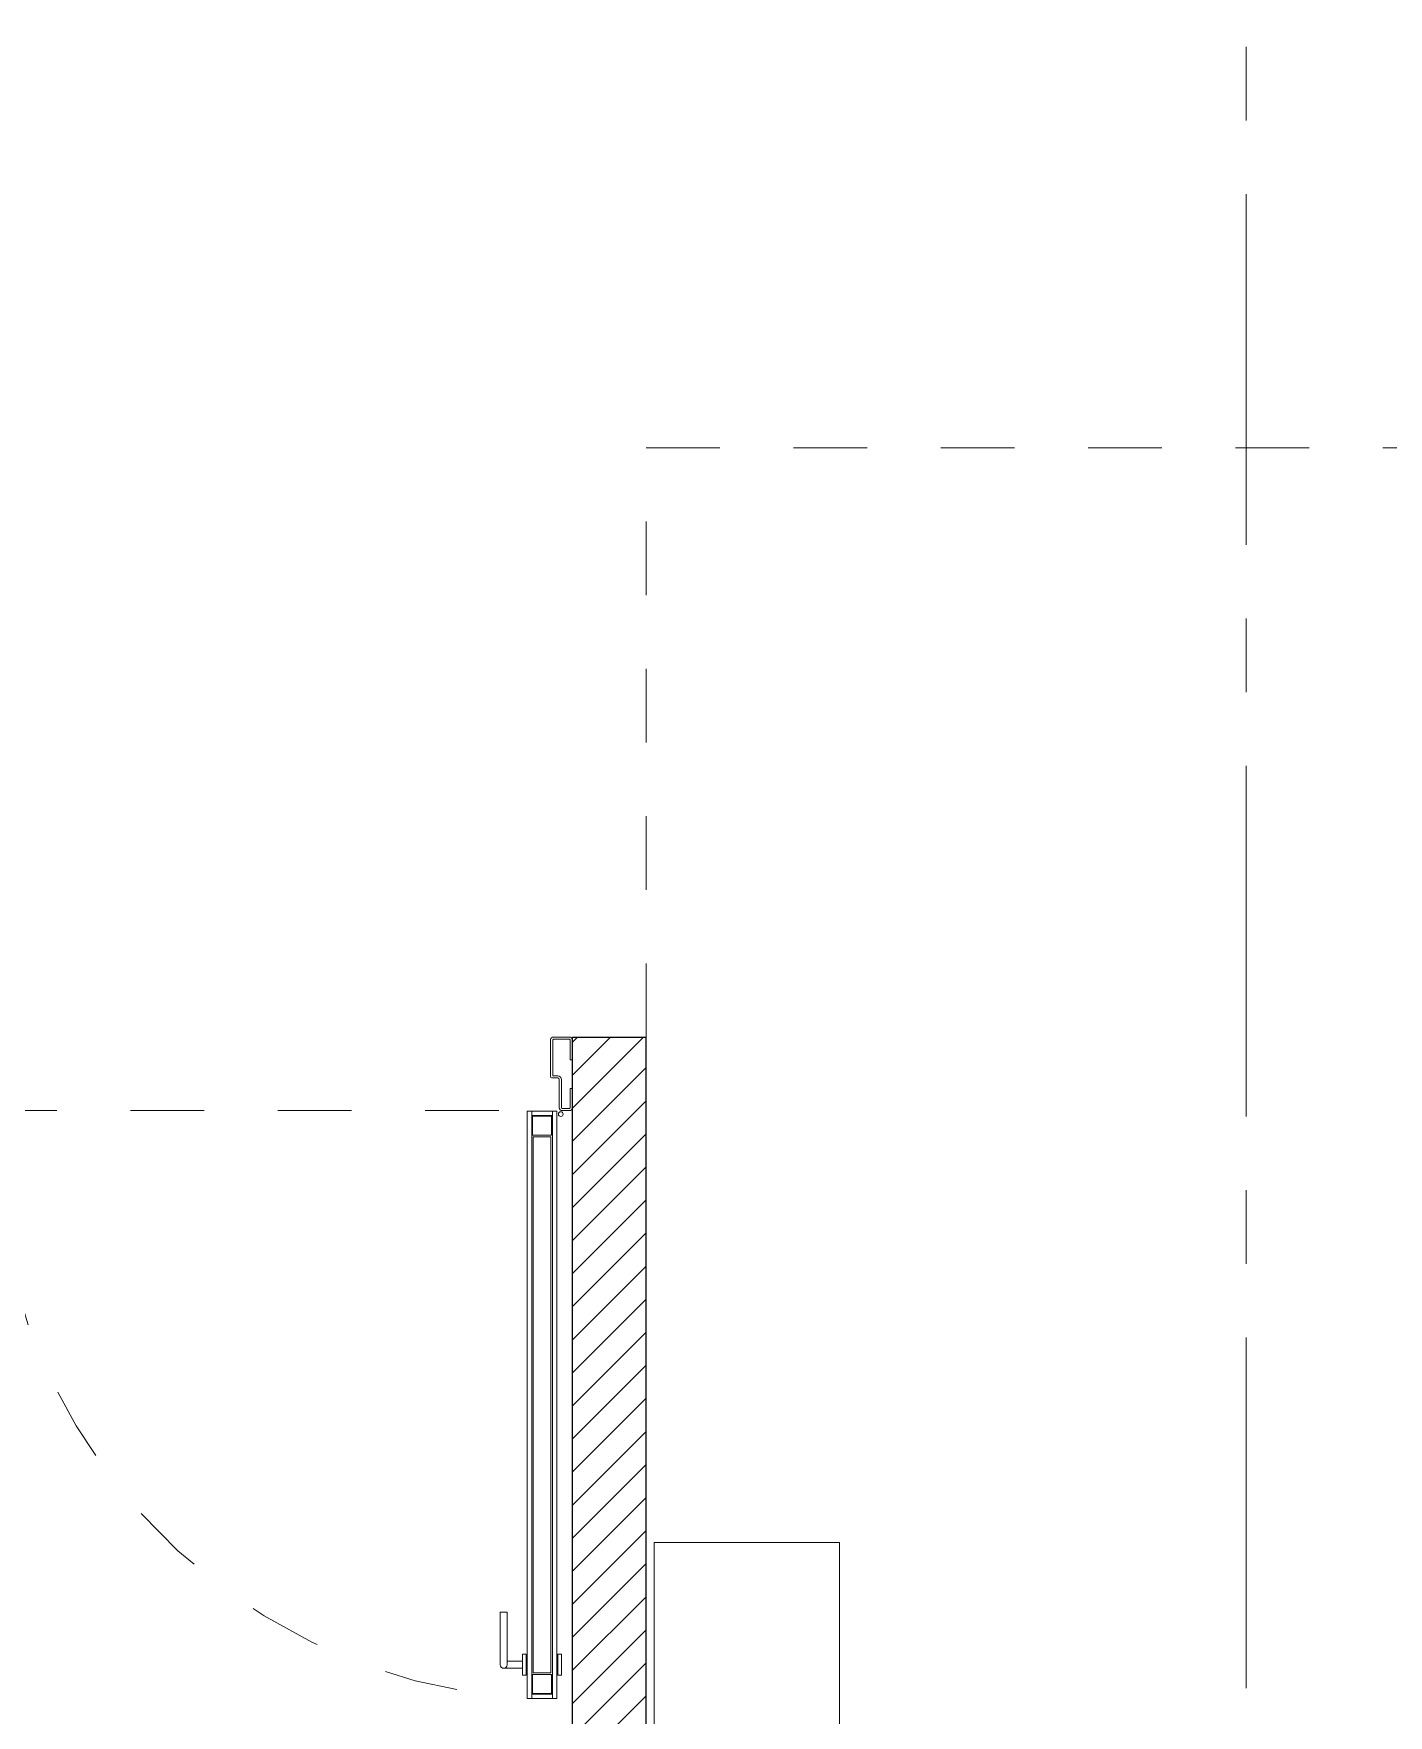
# Model space of a CAD drawing. Header units: millimetres. Extents: x 5985 to 6342, y 1020 to 1088.
# Drawn here: x 6253.232 to 6255.071, y 1072.914 to 1075.197 of the extents above; entities that cross this region are included whole.
import ezdxf

# ---------------------------------------------------------------- set-up
doc = ezdxf.new("R2010")
doc.units = ezdxf.units.MM
doc.linetypes.add('CENTER', pattern=[50.8, 31.75, -6.35, 6.35, -6.35])
doc.linetypes.add('JIS_02_0.7', pattern=[1.35, 0.75, -0.6])
for name, color, linetype, lineweight in [('07_CIVIL VISTAS MEDIA', 251, 'Continuous', 5), ('09_CIVIL PROYECCIONES', 230, 'Continuous', 5), ('10_CIVIL EJES', 230, 'CENTER', 15), ('MISC MUEBLES', 143, 'Continuous', 9)]:
    doc.layers.add(name, color=color, linetype=linetype, lineweight=lineweight)
doc.layers.add('Paredes', color=250, linetype='Continuous')

msp = doc.modelspace()

# ---------------------------------------------------------------- hatches: boundary and pattern name
at = {"layer": '07_CIVIL VISTAS MEDIA'}
h = msp.add_hatch(dxfattribs=at)
h.set_pattern_fill('ANSI31', color=18, scale=0.01)
h.set_pattern_definition([(45, (5306.23185, 1146.36072), (-0.0224506403, 0.0224506403), [])])
h.paths.add_polyline_path([(6255.0635, 1076.2347), (6253.9631, 1076.2347), (6253.9631, 1075.2347), (6254.0631, 1075.2347), (6254.0631, 1076.0347), (6255.0635, 1076.0347)])
h.paths.add_polyline_path([(6257.5631, 1074.4599), (6257.3631, 1074.4599), (6257.3631, 1072.185), (6257.5631, 1072.185)])
h.paths.add_polyline_path([(6261.3816, 1070.7347), (6260.9631, 1070.7347), (6260.9631, 1072.9774), (6260.9521, 1072.9774, -0.414214), (6260.9474, 1072.9822), (6260.9474, 1073.0538), (6260.9569, 1073.0538), (6260.9569, 1072.987), (6260.9631, 1072.987), (6260.9631, 1073.8347), (6260.8631, 1073.8347), (6260.8631, 1070.7347), (6259.8146, 1070.7347), (6259.8146, 1070.4347), (6261.3816, 1070.4347)])
h.paths.add_polyline_path([(6259.9746, 1070.5947), (6259.9746, 1070.6347), (6261.2216, 1070.6347), (6261.2216, 1070.5947)], flags=16)
h.paths.add_polyline_path([(6258.2146, 1070.7347), (6257.5631, 1070.7347), (6257.5631, 1071.085), (6257.3631, 1071.085), (6257.3631, 1070.7347), (6256.6476, 1070.7347), (6256.6476, 1070.4347), (6258.2146, 1070.4347)])
h.paths.add_polyline_path([(6258.0546, 1070.6347), (6258.0546, 1070.5947), (6256.7876, 1070.5947), (6256.7876, 1070.6347)], flags=16)
h.paths.add_polyline_path([(6253.1631, 1076.2347), (6252.9631, 1076.2347), (6252.9631, 1076.0347), (6253.0631, 1076.0347), (6253.0631, 1075.2347), (6253.1631, 1075.2347)])
h.paths.add_polyline_path([(6253.1454, 1075.4187), (6253.1561, 1075.4187), (6253.1561, 1075.3381, -1), (6253.1454, 1075.3381)], flags=16)
h.paths.add_polyline_path([(6251.9631, 1076.2347), (6249.6635, 1076.2347), (6249.6635, 1076.0347), (6250.9631, 1076.0347), (6250.9631, 1075.0599), (6251.1631, 1075.0599), (6251.1631, 1076.0347), (6251.9631, 1076.0347)])
h.paths.add_polyline_path([(6248.6635, 1076.2347), (6247.5631, 1076.2347), (6247.5631, 1075.2347), (6247.6631, 1075.2347), (6247.6631, 1076.0347), (6248.6635, 1076.0347)])
h.paths.add_polyline_path([(6246.7631, 1076.2347), (6246.5631, 1076.2347), (6246.5631, 1076.0347), (6246.6631, 1076.0347), (6246.6631, 1075.2347), (6246.7631, 1075.2347), (6246.7631, 1075.3328), (6246.7508, 1075.3328, -0.414214), (6246.7454, 1075.3381), (6246.7454, 1075.4187), (6246.7561, 1075.4187), (6246.7561, 1075.3435), (6246.7631, 1075.3435)])
h.paths.add_polyline_path([(6248.7136, 1070.7347), (6247.6631, 1070.7347), (6247.6631, 1073.8347), (6247.5631, 1073.8347), (6247.5631, 1072.987), (6247.5692, 1072.987), (6247.5692, 1073.0538), (6247.5788, 1073.0538), (6247.5788, 1072.9822, -0.414214), (6247.574, 1072.9774), (6247.5631, 1072.9774), (6247.5631, 1070.7347), (6247.1466, 1070.7347), (6247.1466, 1070.4347), (6248.7136, 1070.4347)])
h.paths.add_polyline_path([(6248.5536, 1070.6347), (6248.5536, 1070.5947), (6247.3066, 1070.5947), (6247.3066, 1070.6347)], flags=16)
h = msp.add_hatch(dxfattribs=at)
h.set_pattern_fill('ANSI31', color=18, scale=0.01)
h.set_pattern_definition([(45, (5139.747855, 1251.152985), (-0.0224506403, 0.0224506403), [])])
h.paths.add_polyline_path([(6254.0631, 1073.8347), (6253.9631, 1073.8347), (6253.9631, 1070.7347), (6253.4806, 1070.7347), (6253.4806, 1070.6347), (6253.4806, 1070.4347), (6254.8776, 1070.4347), (6254.8776, 1070.5947), (6253.6406, 1070.5947), (6253.6406, 1070.6347), (6254.8776, 1070.6347), (6254.8776, 1070.7347), (6254.0631, 1070.7347)])
h.paths.add_polyline_path([(6255.0476, 1070.7347), (6254.8776, 1070.7347), (6254.8776, 1070.6347), (6254.8876, 1070.6347), (6254.8876, 1070.5947), (6254.8776, 1070.5947), (6254.8776, 1070.4347), (6255.0476, 1070.4347)])

# ---------------------------------------------------------------- linework, layer by layer
at = {"layer": '09_CIVIL PROYECCIONES', "linetype": 'JIS_02_0.7', "ltscale": 0.1}
for p, q in [((6254.0631, 1073.8347), (6254.0631, 1074.6347)), ((6254.0631, 1074.6347), (6257.3631, 1074.6347)), ((6253.1631, 1073.7347), (6253.9631, 1073.7347))]:
    msp.add_line(p, q, dxfattribs=at)
msp.add_arc((6253.9464, 1073.7013), 0.7664, 177.2063, 266.6732, dxfattribs=at)
at = {"layer": '10_CIVIL EJES', "ltscale": 0.015}
msp.add_line((6254.8776, 1078.8605), (6254.8776, 1061.1801), dxfattribs=at)
at = {"layer": 'MISC MUEBLES'}
for p, q in [((6253.9335, 1073.7814), (6253.9335, 1073.8313)), ((6253.9367, 1073.7821), (6253.9367, 1073.8309)), ((6253.9591, 1073.8347), (6253.9375, 1073.8347)), ((6253.9591, 1073.8317), (6253.9376, 1073.8317)), ((6253.9601, 1073.8307), (6253.9601, 1073.8037)), ((6253.9631, 1073.8307), (6253.9631, 1073.8037)), ((6253.9631, 1073.8037), (6253.9601, 1073.8037)), ((6253.9432, 1073.7791), (6253.9355, 1073.7791)), ((6253.9432, 1073.7821), (6253.9367, 1073.7821)), ((6253.9452, 1073.7387), (6253.9452, 1073.7771)), ((6253.9482, 1073.7387), (6253.9482, 1073.7771)), ((6253.9631, 1073.7646), (6253.9601, 1073.7646)), ((6253.9601, 1073.7646), (6253.9601, 1073.7387)), ((6253.9631, 1073.7646), (6253.9631, 1073.7387)), ((6253.9419, 1073.7342), (6253.9019, 1073.7342)), ((6253.9019, 1073.7342), (6253.9019, 1072.9362)), ((6253.9079, 1073.7342), (6253.9079, 1072.9362)), ((6253.9359, 1073.7282), (6253.9079, 1073.7282)), ((6253.9349, 1073.7272), (6253.9089, 1073.7272)), ((6253.9089, 1073.7272), (6253.9089, 1073.7012)), ((6253.9349, 1073.7012), (6253.9349, 1073.7272)), ((6253.9359, 1073.7342), (6253.9359, 1072.9362)), ((6253.9419, 1073.7342), (6253.9419, 1072.9362)), ((6253.9591, 1073.7377), (6253.9492, 1073.7377)), ((6253.9591, 1073.7347), (6253.9492, 1073.7347)), ((6253.9089, 1073.7012), (6253.9349, 1073.7012)), ((6253.9098, 1072.9711), (6253.9098, 1073.6993)), ((6253.9098, 1073.6993), (6253.934, 1073.6993)), ((6253.934, 1073.6993), (6253.934, 1072.9711)), ((6253.8747, 1073.0538), (6253.8651, 1073.0538)), ((6253.8651, 1073.0538), (6253.8651, 1072.9822)), ((6253.8747, 1072.9822), (6253.8747, 1073.0538)), ((6253.8747, 1072.987), (6253.8956, 1072.987)), ((6253.9004, 1072.9965), (6253.8956, 1072.9965)), ((6253.8956, 1072.9965), (6253.8956, 1072.9679)), ((6253.9004, 1072.9679), (6253.9004, 1072.9965)), ((6253.9435, 1072.9679), (6253.9435, 1072.9965)), ((6253.9435, 1072.9965), (6253.9483, 1072.9965)), ((6253.9483, 1072.9965), (6253.9483, 1072.9679)), ((6253.8699, 1072.9774), (6253.8956, 1072.9774)), ((6253.8956, 1072.9679), (6253.9004, 1072.9679)), ((6253.9089, 1072.9432), (6253.9089, 1072.9692)), ((6253.9089, 1072.9692), (6253.9349, 1072.9692)), ((6253.934, 1072.9711), (6253.9098, 1072.9711)), ((6253.9349, 1072.9692), (6253.9349, 1072.9432)), ((6253.9483, 1072.9679), (6253.9435, 1072.9679)), ((6253.9359, 1072.9422), (6253.9079, 1072.9422)), ((6253.9349, 1072.9432), (6253.9089, 1072.9432)), ((6253.9419, 1072.9362), (6253.9019, 1072.9362))]:
    msp.add_line(p, q, dxfattribs=at)
msp.add_lwpolyline([(6254.3255, 1071.6299), (6254.0741, 1071.6299), (6254.0741, 1073.1482), (6254.3255, 1073.1482)], close=True, dxfattribs=at)
msp.add_circle((6253.9473, 1073.73), 0.0032, dxfattribs=at)
for centre, radius, start, end in [((6253.9375, 1073.8307), 0.00398, 90, 171.398), ((6253.9376, 1073.8307), 0.000996, 90, 171.398), ((6253.9591, 1073.8307), 0.00398, 0, 90), ((6253.9591, 1073.8307), 0.000996, 0, 90), ((6253.9355, 1073.7811), 0.00199, 171.398, 270), ((6253.9432, 1073.7771), 0.00498, 0, 90), ((6253.9432, 1073.7771), 0.00199, 0, 90), ((6253.9492, 1073.7387), 0.00398, 180, 270), ((6253.9492, 1073.7387), 0.000996, 180, 270), ((6253.9591, 1073.7387), 0.000996, 270, 0), ((6253.9591, 1073.7387), 0.00398, 270, 0), ((6253.8699, 1072.9822), 0.00477, 180, 0)]:
    msp.add_arc(centre, radius, start, end, dxfattribs=at)
at = {"layer": 'Paredes', "color": 18}
for p, q in [((6253.9631, 1073.8347), (6254.0631, 1073.8347)), ((6253.9631, 1070.7347), (6253.9631, 1073.8347)), ((6254.0631, 1070.7347), (6254.0631, 1073.8347))]:
    msp.add_line(p, q, dxfattribs=at)

doc.saveas('drawing.dxf')
